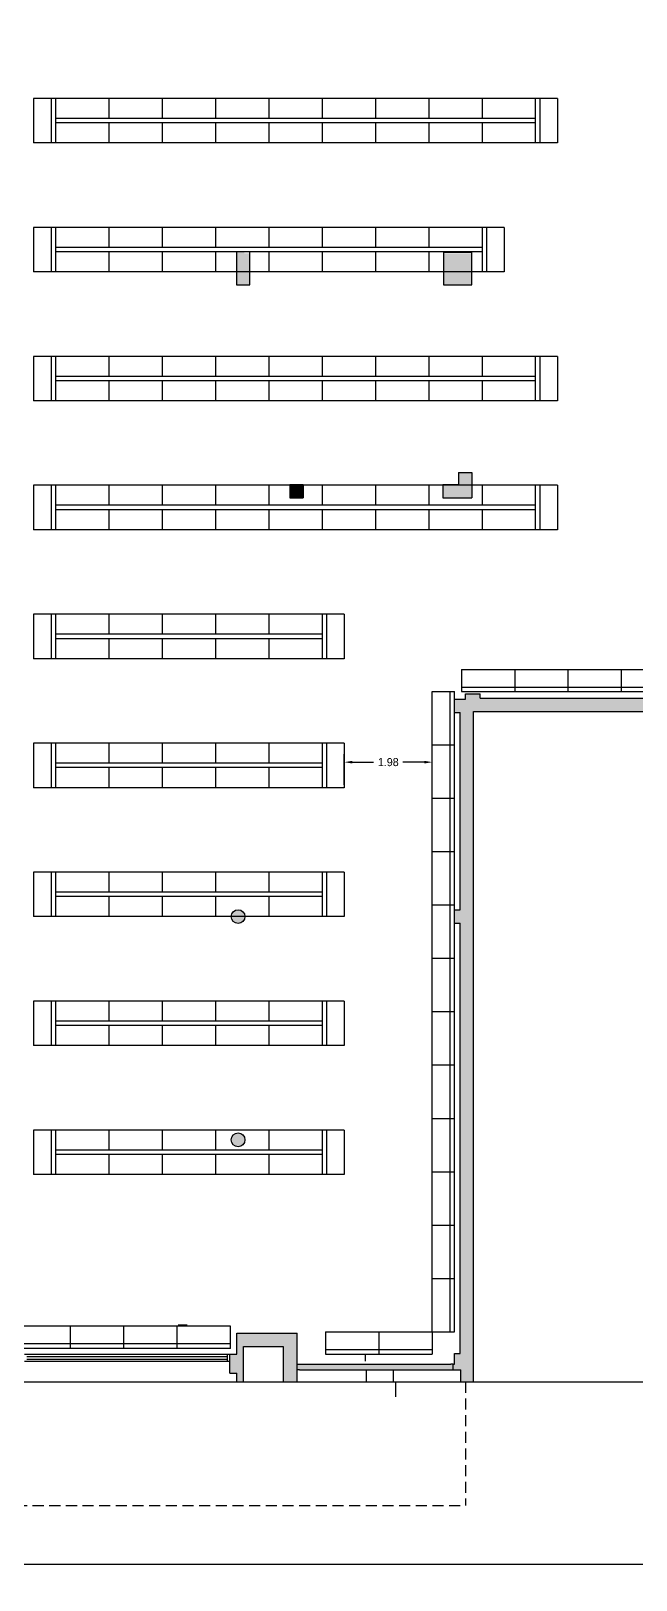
# Model space of a CAD drawing. Header units: metres. Extents: x 95 to 486, y 2972 to 3465.
# Drawn here: x 207.02 to 220.64, y 3177.5 to 3212.34 of the extents above; entities that cross this region are included whole.
import ezdxf

# ---------------------------------------------------------------- set-up
doc = ezdxf.new("R2010")
doc.units = ezdxf.units.M
doc.linetypes.add('HIDDEN', pattern=[0.375, 0.25, -0.125])
for name, color, linetype in [('0_HOJA-CARATULA', 7, 'Continuous'), ('0_MUROS', 7, 'Continuous'), ('0_PUERTAS-VENTANAS', 3, 'Continuous'), ('C_COTAS', 5, 'Continuous'), ('E_GONDOLAS', 1, 'Continuous')]:
    doc.layers.add(name, color=color, linetype=linetype)
doc.styles.add('ROMANS', font='romans.shx', dxfattribs={"width": 0.8, "height": 0.15})
doc.dimstyles.new('STANDARD$0', dxfattribs={"dimtxt": 0.2, "dimasz": 0.18, "dimexe": 0.18, "dimexo": 0.0625, "dimgap": 0.09, "dimtad": 0, "dimzin": 0, "dimdsep": 46, "dimtxsty": 'ROMANS', "dimblk": 'OBLIQUE', "dimsah": 1, "dimcen": 0.09, "dimse1": 1, "dimse2": 1, "dimadec": 0, "dimazin": 0, "dimtfac": 1, "dimtofl": 0, "dimtmove": 0, "dimatfit": 3, "dimldrblk": 'OBLIQUE', "dimfxl": 1, "dimtolj": 1, "dimtzin": 0, "dimarcsym": 0})

# ---------------------------------------------------------------- blocks, each defined once
blk = doc.blocks.new('*D212')
at = {"layer": 'C_COTAS', "color": 0, "lineweight": -2, "transparency": 16777216}
for p, q in [((214.076, 3195.386), (214.076, 3196.077)), ((216.056, 3195.386), (216.056, 3196.077)), ((214.256, 3195.897), (214.736, 3195.897)), ((215.876, 3195.897), (215.396, 3195.897))]:
    blk.add_line(p, q, dxfattribs=at)
at = {"layer": 'C_COTAS', "color": 0, "transparency": 16777216}
for points in [[(214.256, 3195.927), (214.256, 3195.867), (214.076, 3195.897)], [(215.876, 3195.927), (215.876, 3195.867), (216.056, 3195.897)]]:
    blk.add_solid(points, dxfattribs=at)
at = {"layer": 'DEFPOINTS', "color": 0, "transparency": 16777216}
for p in [(216.056, 3195.897), (214.076, 3195.324), (216.056, 3195.324)]:
    blk.add_point(p, dxfattribs=at)
at = {"layer": 'C_COTAS', "color": 0, "transparency": 16777216, "insert": (215.066, 3195.897), "char_height": 0.18, "attachment_point": 5}
blk.add_mtext('\\A1;1.98', dxfattribs=at)

msp = doc.modelspace()

# ---------------------------------------------------------------- hatches: boundary and pattern name
at = {"layer": '0_MUROS'}
h = msp.add_hatch(color=256, dxfattribs=at)
h.paths.add_polyline_path([(216.9461, 3207.3398), (216.3061, 3207.3398), (216.3061, 3206.6336), (216.9461, 3206.6336)])
h.paths.add_polyline_path([(211.9461, 3207.3398), (211.8279, 3207.3398), (211.8279, 3207.3836), (211.6461, 3207.3836), (211.6461, 3206.6336), (211.9461, 3206.6336)])
h = msp.add_hatch(color=256, dxfattribs=at)
h.paths.add_polyline_path([(216.9461, 3201.8436), (216.9461, 3202.3719), (216.6461, 3202.3719), (216.6461, 3202.1436), (216.2961, 3202.1436), (216.2961, 3201.8436)])
h.paths.add_polyline_path([(216.9461, 3202.3719), (216.9461, 3202.4136), (216.6461, 3202.4136), (216.6461, 3202.3719)])
h.paths.add_polyline_path([(218.2767, 3201.4978), (218.2767, 3202.0378), (218.5467, 3202.0378), (218.5467, 3201.4978)], flags=9)
for points in [[(213.1461, 3202.1436), (212.8461, 3202.1436), (212.8461, 3201.8436), (213.1461, 3201.8436)], [(216.9861, 3197.0336), (236.8061, 3197.0336), (236.8057, 3197.5586), (236.2661, 3197.5586), (236.2661, 3197.3336), (231.2361, 3197.3336), (231.2361, 3197.4336), (230.9161, 3197.4336), (230.9161, 3197.3336), (225.7661, 3197.3336), (225.7661, 3197.4336), (225.3961, 3197.4336), (225.3961, 3197.3336), (221.3263, 3197.3336), (221.3263, 3197.4336), (221.0461, 3197.4336), (221.0461, 3197.3336), (217.1361, 3197.3336), (217.1361, 3197.4336), (216.8061, 3197.4336), (216.8061, 3197.3136), (216.5561, 3197.3136), (216.5561, 3197.0136), (216.6861, 3197.0136), (216.6861, 3192.5736), (216.5561, 3192.5736), (216.5561, 3192.2736), (216.6861, 3192.2736), (216.6861, 3182.5986), (216.5561, 3182.5986), (216.5561, 3182.3586), (216.5261, 3182.3586), (216.5261, 3182.2336), (216.6961, 3182.2336), (216.6961, 3181.9636), (216.9861, 3181.9636)]]:
    msp.add_hatch(color=256, dxfattribs=at).paths.add_polyline_path(points)
h = msp.add_hatch(color=256, dxfattribs=at)
h.paths.add_polyline_path([(211.5321, 3192.4236), (211.8401, 3192.4236, 1)])
h.paths.add_polyline_path([(211.8401, 3187.4036, 1), (211.5321, 3187.4036, 1)])
h.paths.add_polyline_path([(211.8401, 3192.4236), (211.5321, 3192.4236, 1)])
h = msp.add_hatch(color=256, dxfattribs=at)
h.paths.add_polyline_path([(213.0161, 3183.0586), (211.6561, 3183.0586), (211.6561, 3182.5836), (211.4961, 3182.5836), (211.4961, 3182.1536), (211.6561, 3182.1536), (211.6561, 3181.9636), (211.8061, 3181.9636), (211.8061, 3182.7586), (212.7061, 3182.7586), (212.7061, 3181.9636), (213.0161, 3181.9636)])
h.paths.add_polyline_path([(216.5261, 3182.3586), (216.4761, 3182.3586), (214.5661, 3182.3586), (213.0161, 3182.3586), (213.0161, 3182.2336), (213.0661, 3182.2336), (216.4761, 3182.2336), (216.5261, 3182.2336)])

# ---------------------------------------------------------------- linework, layer by layer
at = {"layer": '0_HOJA-CARATULA'}
msp.add_circle((196.2281, 3222.4589), 101.1095, dxfattribs=at)
at = {"layer": '0_MUROS'}
for p, q in [((211.6461, 3207.3836), (211.6461, 3206.6336)), ((211.6461, 3207.3836), (211.9461, 3207.3836)), ((211.9461, 3206.6336), (211.9461, 3207.3836)), ((216.3061, 3207.3636), (216.3061, 3206.6336)), ((216.3061, 3207.3636), (216.9461, 3207.3636)), ((216.9461, 3206.6336), (216.9461, 3207.3636)), ((211.6461, 3206.6336), (211.9461, 3206.6336)), ((216.3061, 3206.6336), (216.9461, 3206.6336)), ((216.6461, 3202.4136), (216.6461, 3202.1436)), ((216.6461, 3202.4136), (216.9461, 3202.4136)), ((216.9461, 3202.4136), (216.9461, 3201.8436)), ((212.8461, 3202.1436), (212.8461, 3201.8436)), ((212.8461, 3202.1436), (213.1461, 3202.1436)), ((213.1461, 3202.1436), (213.1461, 3201.8436)), ((216.2961, 3202.1436), (216.6461, 3202.1436)), ((216.2961, 3202.1436), (216.2961, 3201.8436)), ((212.8461, 3201.8436), (213.1461, 3201.8436)), ((216.2961, 3201.8436), (216.9461, 3201.8436)), ((216.8061, 3197.4336), (217.1361, 3197.4336)), ((216.8061, 3197.3136), (216.8061, 3197.4336)), ((217.1361, 3197.3336), (217.1361, 3197.4336)), ((216.5561, 3197.3136), (216.8061, 3197.3136)), ((216.5561, 3197.0136), (216.5561, 3197.3136)), ((216.5561, 3197.0136), (216.6861, 3197.0136)), ((216.6861, 3192.5736), (216.6861, 3197.0136)), ((216.9861, 3181.9636), (216.9861, 3197.0336)), ((216.9861, 3197.0336), (236.8061, 3197.0336)), ((217.1361, 3197.3336), (221.0461, 3197.3336)), ((216.5561, 3192.2736), (216.5561, 3192.5736)), ((216.5561, 3192.5736), (216.6861, 3192.5736)), ((216.5561, 3192.2736), (216.6861, 3192.2736)), ((216.6861, 3182.5986), (216.6861, 3192.2736)), ((211.6561, 3182.5836), (211.6561, 3183.0586)), ((211.6561, 3183.0586), (213.0161, 3183.0586)), ((211.8061, 3182.7586), (212.6961, 3182.7586)), ((211.8061, 3181.9636), (211.8061, 3182.7586)), ((212.7061, 3181.9636), (212.7061, 3182.7586)), ((213.0161, 3181.9636), (213.0161, 3183.0586)), ((211.4461, 3182.4236), (211.4461, 3182.5836)), ((211.4961, 3182.5836), (211.6561, 3182.5836)), ((211.4961, 3182.1536), (211.4961, 3182.5836)), ((214.5561, 3182.4236), (214.5561, 3182.5836)), ((216.5561, 3182.5986), (216.6861, 3182.5986)), ((216.5561, 3182.3586), (216.5561, 3182.5986)), ((216.5561, 3182.5986), (216.6261, 3182.5986)), ((211.4961, 3182.1536), (211.6561, 3182.1536)), ((211.6561, 3181.9636), (211.6561, 3182.1536)), ((213.0161, 3182.3586), (214.5661, 3182.3586)), ((213.0661, 3182.2336), (213.0161, 3182.2336)), ((213.0661, 3182.2336), (216.4761, 3182.2336)), ((214.5661, 3182.3586), (216.4761, 3182.3586)), ((214.5661, 3182.2336), (214.5661, 3181.9636)), ((215.1809, 3181.9636), (215.1809, 3182.2169)), ((216.5261, 3182.3586), (216.4761, 3182.3586)), ((216.4761, 3182.2336), (216.5261, 3182.2336)), ((216.5261, 3182.3586), (216.5561, 3182.3586)), ((216.5261, 3182.2336), (216.5261, 3182.3586)), ((216.5261, 3182.2336), (216.6961, 3182.2336)), ((216.6961, 3181.9636), (216.6961, 3182.2336)), ((211.6561, 3181.9636), (211.8061, 3181.9636)), ((212.7061, 3181.9636), (213.0161, 3181.9636)), ((213.0161, 3181.9636), (216.6961, 3181.9636)), ((215.1809, 3181.9636), (215.2309, 3181.9636)), ((215.2309, 3181.9636), (215.2309, 3181.6268)), ((216.6961, 3181.9636), (216.9861, 3181.9636)), ((216.8561, 3181.9636), (216.9861, 3181.9636))]:
    msp.add_line(p, q, dxfattribs=at)
at = {"layer": '0_MUROS', "color": 4}
for p, q in [((210.5358, 3183.2364), (210.3358, 3183.2364)), ((138.4561, 3177.8636), (234.8661, 3177.8636))]:
    msp.add_line(p, q, dxfattribs=at)
at = {"layer": '0_MUROS', "color": 2}
for p, q in [((171.9461, 3181.9636), (211.6561, 3181.9636)), ((211.8061, 3181.9636), (212.7061, 3181.9636))]:
    msp.add_line(p, q, dxfattribs=at)
at = {"layer": '0_MUROS', "color": 2, "linetype": 'HIDDEN'}
for p in [(216.8061, 3181.9636), (170.308, 3179.1836)]:
    msp.add_line(p, (216.8061, 3179.1836), dxfattribs=at)
at = {"layer": '0_MUROS', "color": 5}
msp.add_line((216.9861, 3181.9636), (233.9761, 3181.9636), dxfattribs=at)
at = {"layer": '0_MUROS'}
for centre in [(211.6861, 3192.4236), (211.6861, 3187.4036)]:
    msp.add_circle(centre, 0.154, dxfattribs=at)
at = {"layer": '0_PUERTAS-VENTANAS'}
for p, q in [((206.8761, 3182.5836), (211.4961, 3182.5836)), ((206.8761, 3182.4236), (211.4961, 3182.4236)), ((206.9261, 3182.5336), (211.4461, 3182.5336)), ((206.9261, 3182.4736), (211.4461, 3182.4736))]:
    msp.add_line(p, q, dxfattribs=at)
at = {"layer": 'E_GONDOLAS'}
for p, q in [((218.8761, 3210.8236), (207.0761, 3210.8236)), ((207.0761, 3210.8236), (207.0761, 3209.8236)), ((208.7761, 3210.8236), (208.7761, 3210.3736)), ((209.9761, 3210.8236), (209.9761, 3210.3736)), ((211.1761, 3210.8236), (211.1761, 3210.3736)), ((212.3761, 3210.8236), (212.3761, 3210.3736)), ((213.5761, 3210.8236), (213.5761, 3210.3736)), ((214.7761, 3210.8236), (214.7761, 3210.3736)), ((215.9761, 3210.8236), (215.9761, 3210.3736)), ((217.1761, 3210.8236), (217.1761, 3210.3736)), ((218.8761, 3210.8236), (218.8761, 3209.8236)), ((208.7761, 3210.2736), (208.7761, 3209.8236)), ((209.9761, 3210.2736), (209.9761, 3209.8236)), ((211.1761, 3210.2736), (211.1761, 3209.8236)), ((212.3761, 3210.2736), (212.3761, 3209.8236)), ((213.5761, 3210.2736), (213.5761, 3209.8236)), ((214.7761, 3210.2736), (214.7761, 3209.8236)), ((215.9761, 3210.2736), (215.9761, 3209.8236)), ((217.1761, 3210.2736), (217.1761, 3209.8236)), ((218.8761, 3209.8236), (207.0761, 3209.8236)), ((217.6761, 3207.9236), (207.0761, 3207.9236)), ((207.0761, 3207.9236), (207.0761, 3206.9236)), ((208.7761, 3207.9236), (208.7761, 3207.4736)), ((209.9761, 3207.9236), (209.9761, 3207.4736)), ((211.1761, 3207.9236), (211.1761, 3207.4736)), ((212.3761, 3207.9236), (212.3761, 3207.4736)), ((213.5761, 3207.9236), (213.5761, 3207.4736)), ((214.7761, 3207.9236), (214.7761, 3207.4736)), ((215.9761, 3207.9236), (215.9761, 3207.4736)), ((217.1761, 3207.9236), (217.1761, 3207.4736)), ((217.6761, 3207.9236), (217.6761, 3206.9236)), ((208.7761, 3207.3736), (208.7761, 3206.9236)), ((209.9761, 3207.3736), (209.9761, 3206.9236)), ((211.1761, 3207.3736), (211.1761, 3206.9236)), ((212.3761, 3207.3736), (212.3761, 3206.9236)), ((213.5761, 3207.3736), (213.5761, 3206.9236)), ((214.7761, 3207.3736), (214.7761, 3206.9236)), ((215.9761, 3207.3736), (215.9761, 3206.9236)), ((217.1761, 3207.3736), (217.1761, 3206.9236)), ((217.6761, 3206.9236), (207.0761, 3206.9236)), ((218.8761, 3205.0236), (207.0761, 3205.0236)), ((207.0761, 3205.0236), (207.0761, 3204.0236)), ((208.7761, 3205.0236), (208.7761, 3204.5736)), ((209.9761, 3205.0236), (209.9761, 3204.5736)), ((211.1761, 3205.0236), (211.1761, 3204.5736)), ((212.3761, 3205.0236), (212.3761, 3204.5736)), ((213.5761, 3205.0236), (213.5761, 3204.5736)), ((214.7761, 3205.0236), (214.7761, 3204.5736)), ((215.9761, 3205.0236), (215.9761, 3204.5736)), ((217.1761, 3205.0236), (217.1761, 3204.5736)), ((218.8761, 3205.0236), (218.8761, 3204.0236)), ((208.7761, 3204.4736), (208.7761, 3204.0236)), ((209.9761, 3204.4736), (209.9761, 3204.0236)), ((211.1761, 3204.4736), (211.1761, 3204.0236)), ((212.3761, 3204.4736), (212.3761, 3204.0236)), ((213.5761, 3204.4736), (213.5761, 3204.0236)), ((214.7761, 3204.4736), (214.7761, 3204.0236)), ((215.9761, 3204.4736), (215.9761, 3204.0236)), ((217.1761, 3204.4736), (217.1761, 3204.0236)), ((218.8761, 3204.0236), (207.0761, 3204.0236)), ((218.8761, 3202.1236), (207.0761, 3202.1236)), ((207.0761, 3202.1236), (207.0761, 3201.1236)), ((208.7761, 3202.1236), (208.7761, 3201.6736)), ((209.9761, 3202.1236), (209.9761, 3201.6736)), ((211.1761, 3202.1236), (211.1761, 3201.6736)), ((212.3761, 3202.1236), (212.3761, 3201.6736)), ((213.5761, 3202.1236), (213.5761, 3201.6736)), ((214.7761, 3202.1236), (214.7761, 3201.6736)), ((215.9761, 3202.1236), (215.9761, 3201.6736)), ((217.1761, 3202.1236), (217.1761, 3201.6736)), ((218.8761, 3202.1236), (218.8761, 3201.1236)), ((208.7761, 3201.5736), (208.7761, 3201.1236)), ((209.9761, 3201.5736), (209.9761, 3201.1236)), ((211.1761, 3201.5736), (211.1761, 3201.1236)), ((212.3761, 3201.5736), (212.3761, 3201.1236)), ((213.5761, 3201.5736), (213.5761, 3201.1236)), ((214.7761, 3201.5736), (214.7761, 3201.1236)), ((215.9761, 3201.5736), (215.9761, 3201.1236)), ((217.1761, 3201.5736), (217.1761, 3201.1236)), ((218.8761, 3201.1236), (207.0761, 3201.1236)), ((214.0761, 3199.2236), (207.0761, 3199.2236)), ((207.0761, 3199.2236), (207.0761, 3198.2236)), ((208.7761, 3199.2236), (208.7761, 3198.7736)), ((209.9761, 3199.2236), (209.9761, 3198.7736)), ((211.1761, 3199.2236), (211.1761, 3198.7736)), ((212.3761, 3199.2236), (212.3761, 3198.7736)), ((214.0761, 3199.2236), (214.0761, 3198.2236)), ((208.7761, 3198.6736), (208.7761, 3198.2236)), ((209.9761, 3198.6736), (209.9761, 3198.2236)), ((211.1761, 3198.6736), (211.1761, 3198.2236)), ((212.3761, 3198.6736), (212.3761, 3198.2236)), ((214.0761, 3198.2236), (207.0761, 3198.2236)), ((216.7119, 3197.9836), (221.5119, 3197.9836)), ((216.7119, 3197.9836), (216.7119, 3197.4836)), ((217.9119, 3197.9836), (217.9119, 3197.4836)), ((219.1119, 3197.9836), (219.1119, 3197.4836)), ((220.3119, 3197.9836), (220.3119, 3197.4836)), ((216.0561, 3183.087), (216.0561, 3197.487)), ((216.0561, 3197.487), (216.5561, 3197.487)), ((216.4561, 3183.087), (216.4561, 3197.487)), ((216.5561, 3183.087), (216.5561, 3197.487)), ((216.7119, 3197.5836), (221.5119, 3197.5836)), ((216.7119, 3197.4836), (221.5119, 3197.4836)), ((214.0761, 3196.3236), (207.0761, 3196.3236)), ((207.0761, 3196.3236), (207.0761, 3195.3236)), ((208.7761, 3196.3236), (208.7761, 3195.8736)), ((209.9761, 3196.3236), (209.9761, 3195.8736)), ((211.1761, 3196.3236), (211.1761, 3195.8736)), ((212.3761, 3196.3236), (212.3761, 3195.8736)), ((214.0761, 3196.3236), (214.0761, 3195.3236)), ((216.0561, 3196.287), (216.5561, 3196.287)), ((208.7761, 3195.7736), (208.7761, 3195.3236)), ((209.9761, 3195.7736), (209.9761, 3195.3236)), ((211.1761, 3195.7736), (211.1761, 3195.3236)), ((212.3761, 3195.7736), (212.3761, 3195.3236)), ((214.0761, 3195.3236), (207.0761, 3195.3236)), ((216.0561, 3195.087), (216.5561, 3195.087)), ((216.0561, 3193.887), (216.5561, 3193.887)), ((214.0761, 3193.4236), (207.0761, 3193.4236)), ((207.0761, 3193.4236), (207.0761, 3192.4236)), ((208.7761, 3193.4236), (208.7761, 3192.9736)), ((209.9761, 3193.4236), (209.9761, 3192.9736)), ((211.1761, 3193.4236), (211.1761, 3192.9736)), ((212.3761, 3193.4236), (212.3761, 3192.9736)), ((214.0761, 3193.4236), (214.0761, 3192.4236)), ((208.7761, 3192.8736), (208.7761, 3192.4236)), ((209.9761, 3192.8736), (209.9761, 3192.4236)), ((211.1761, 3192.8736), (211.1761, 3192.4236)), ((212.3761, 3192.8736), (212.3761, 3192.4236)), ((216.0561, 3192.687), (216.5561, 3192.687)), ((214.0761, 3192.4236), (207.0761, 3192.4236)), ((216.0561, 3191.487), (216.5561, 3191.487)), ((214.0761, 3190.5236), (207.0761, 3190.5236)), ((207.0761, 3190.5236), (207.0761, 3189.5236)), ((208.7761, 3190.5236), (208.7761, 3190.0736)), ((209.9761, 3190.5236), (209.9761, 3190.0736)), ((211.1761, 3190.5236), (211.1761, 3190.0736)), ((212.3761, 3190.5236), (212.3761, 3190.0736)), ((214.0761, 3190.5236), (214.0761, 3189.5236)), ((216.0561, 3190.287), (216.5561, 3190.287)), ((208.7761, 3189.9736), (208.7761, 3189.5236)), ((209.9761, 3189.9736), (209.9761, 3189.5236)), ((211.1761, 3189.9736), (211.1761, 3189.5236)), ((212.3761, 3189.9736), (212.3761, 3189.5236)), ((214.0761, 3189.5236), (207.0761, 3189.5236)), ((216.0561, 3189.087), (216.5561, 3189.087)), ((214.0761, 3187.6236), (207.0761, 3187.6236)), ((207.0761, 3187.6236), (207.0761, 3186.6236)), ((208.7761, 3187.6236), (208.7761, 3187.1736)), ((209.9761, 3187.6236), (209.9761, 3187.1736)), ((211.1761, 3187.6236), (211.1761, 3187.1736)), ((212.3761, 3187.6236), (212.3761, 3187.1736)), ((214.0761, 3187.6236), (214.0761, 3186.6236)), ((216.0561, 3187.887), (216.5561, 3187.887)), ((208.7761, 3187.0736), (208.7761, 3186.6236)), ((209.9761, 3187.0736), (209.9761, 3186.6236)), ((211.1761, 3187.0736), (211.1761, 3186.6236)), ((212.3761, 3187.0736), (212.3761, 3186.6236)), ((214.0761, 3186.6236), (207.0761, 3186.6236)), ((216.0561, 3186.687), (216.5561, 3186.687)), ((216.0561, 3185.487), (216.5561, 3185.487)), ((216.0561, 3184.287), (216.5561, 3184.287)), ((211.5118, 3183.2121), (195.9118, 3183.2121)), ((207.9118, 3182.7121), (207.9118, 3183.2121)), ((209.1118, 3182.7121), (209.1118, 3183.2121)), ((210.3118, 3182.7121), (210.3118, 3183.2121)), ((211.5118, 3182.7121), (211.5118, 3183.2121)), ((213.6561, 3183.087), (214.8561, 3183.087)), ((213.6561, 3183.087), (213.6561, 3182.587)), ((214.8561, 3183.087), (216.0561, 3183.087)), ((214.8561, 3183.087), (214.8561, 3182.587)), ((214.8561, 3183.087), (214.8561, 3182.587)), ((216.0561, 3183.087), (216.5561, 3183.087)), ((216.0561, 3183.087), (216.0561, 3182.587)), ((211.5118, 3182.8121), (195.9118, 3182.8121)), ((211.5118, 3182.7121), (195.9118, 3182.7121)), ((213.6561, 3182.687), (214.8561, 3182.687)), ((213.6561, 3182.587), (214.8561, 3182.587)), ((214.8561, 3182.687), (216.0561, 3182.687)), ((214.8561, 3182.587), (216.0561, 3182.587))]:
    msp.add_line(p, q, dxfattribs=at)
at = {"layer": 'E_GONDOLAS', "color": 3}
for p, q in [((207.4761, 3210.8236), (207.4761, 3209.8236)), ((207.5761, 3210.8236), (207.5761, 3209.8236)), ((218.3761, 3210.8236), (218.3761, 3209.8236)), ((218.4761, 3210.8236), (218.4761, 3209.8236)), ((218.3761, 3210.3736), (207.5761, 3210.3736)), ((218.3761, 3210.2736), (207.5761, 3210.2736)), ((207.4761, 3207.9236), (207.4761, 3206.9236)), ((207.5761, 3207.9236), (207.5761, 3206.9236)), ((217.1761, 3207.9236), (217.1761, 3206.9236)), ((217.2761, 3207.9236), (217.2761, 3206.9236)), ((217.1761, 3207.4736), (207.5761, 3207.4736)), ((217.1761, 3207.3736), (207.5761, 3207.3736)), ((207.4761, 3205.0236), (207.4761, 3204.0236)), ((207.5761, 3205.0236), (207.5761, 3204.0236)), ((218.3761, 3205.0236), (218.3761, 3204.0236)), ((218.4761, 3205.0236), (218.4761, 3204.0236)), ((218.3761, 3204.5736), (207.5761, 3204.5736)), ((218.3761, 3204.4736), (207.5761, 3204.4736)), ((207.4761, 3202.1236), (207.4761, 3201.1236)), ((207.5761, 3202.1236), (207.5761, 3201.1236)), ((218.3761, 3202.1236), (218.3761, 3201.1236)), ((218.4761, 3202.1236), (218.4761, 3201.1236)), ((218.3761, 3201.6736), (207.5761, 3201.6736)), ((218.3761, 3201.5736), (207.5761, 3201.5736)), ((207.4761, 3199.2236), (207.4761, 3198.2236)), ((207.5761, 3199.2236), (207.5761, 3198.2236)), ((213.5761, 3199.2236), (213.5761, 3198.2236)), ((213.6761, 3199.2236), (213.6761, 3198.2236)), ((213.5761, 3198.7736), (207.5761, 3198.7736)), ((213.5761, 3198.6736), (207.5761, 3198.6736)), ((207.4761, 3196.3236), (207.4761, 3195.3236)), ((207.5761, 3196.3236), (207.5761, 3195.3236)), ((213.5761, 3196.3236), (213.5761, 3195.3236)), ((213.6761, 3196.3236), (213.6761, 3195.3236)), ((213.5761, 3195.8736), (207.5761, 3195.8736)), ((213.5761, 3195.7736), (207.5761, 3195.7736)), ((207.4761, 3193.4236), (207.4761, 3192.4236)), ((207.5761, 3193.4236), (207.5761, 3192.4236)), ((213.5761, 3193.4236), (213.5761, 3192.4236)), ((213.6761, 3193.4236), (213.6761, 3192.4236)), ((213.5761, 3192.9736), (207.5761, 3192.9736)), ((213.5761, 3192.8736), (207.5761, 3192.8736)), ((207.4761, 3190.5236), (207.4761, 3189.5236)), ((207.5761, 3190.5236), (207.5761, 3189.5236)), ((213.5761, 3190.5236), (213.5761, 3189.5236)), ((213.6761, 3190.5236), (213.6761, 3189.5236)), ((213.5761, 3190.0736), (207.5761, 3190.0736)), ((213.5761, 3189.9736), (207.5761, 3189.9736)), ((207.4761, 3187.6236), (207.4761, 3186.6236)), ((207.5761, 3187.6236), (207.5761, 3186.6236)), ((213.5761, 3187.6236), (213.5761, 3186.6236)), ((213.6761, 3187.6236), (213.6761, 3186.6236)), ((213.5761, 3187.1736), (207.5761, 3187.1736)), ((213.5761, 3187.0736), (207.5761, 3187.0736))]:
    msp.add_line(p, q, dxfattribs=at)

# ---------------------------------------------------------------- dimensions: what is measured, and where the dimension line sits
at = {"layer": 'C_COTAS'}
dim = msp.add_aligned_dim(p1=(214.0761, 3195.3236), p2=(216.0561, 3195.3236), distance=0.5733, dimstyle='STANDARD$0', override={"dimtxt": 0.18, "dimtxsty": 'Standard', "dimsah": 0, "dimse1": 0, "dimse2": 0}, dxfattribs=at)
dim.commit()
dim.dimension.update_dxf_attribs({"geometry": '*D212', "text_midpoint": (215.0661, 3195.8969)})

doc.saveas('drawing.dxf')
